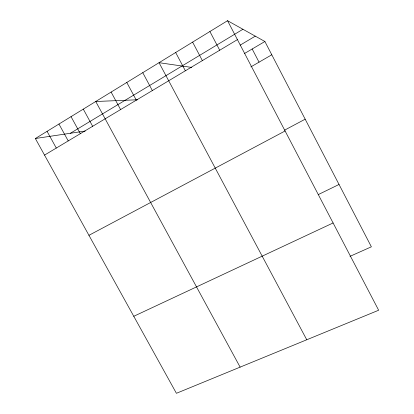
<?xml version="1.0" encoding="UTF-8"?>
<svg xmlns="http://www.w3.org/2000/svg" width="414" height="414" viewBox="0 0 414 414"><rect width="100%" height="100%" fill="white"/><g stroke="black" fill="none" stroke-linecap="round" stroke-linejoin="round"><path stroke-width="0.62" d="M227.55 20.7L378.65 310.241L176.411 393.3L35.35 138.514L227.55 20.7L264.898 41.503L371.368 246.816L349.98 256.354M70.39 133.267L242.93 29.27M44.536 155.1L237.424 39.62M240.177 45.136L255.288 36.153M244.55 53.478L264.898 41.503M250.843 66.902L271.786 54.788M284.568 130.162L305.18 119.185M88.943 235.312L285.096 130.974M318.206 194.621L339.035 184.468M133.769 316.286L333.099 222.96M35.35 138.514L85.237 131.041M137.748 99.758L95.743 101.497L240.13 367.13M191.775 67.43L159.048 62.69L306.753 339.765M47.067 131.336L56.294 148.062M58.954 124.045L68.227 140.915M71.032 116.644L80.347 133.66M83.292 109.13L92.653 126.291M111.118 92.074L120.583 109.57M126.787 82.469L136.309 100.157M142.763 72.673L152.342 90.557M175.665 52.506L185.358 70.789M192.613 42.114L202.368 60.604M209.903 31.516L219.715 50.218M252.178 48.987L259.04 62.162"/></g></svg>
